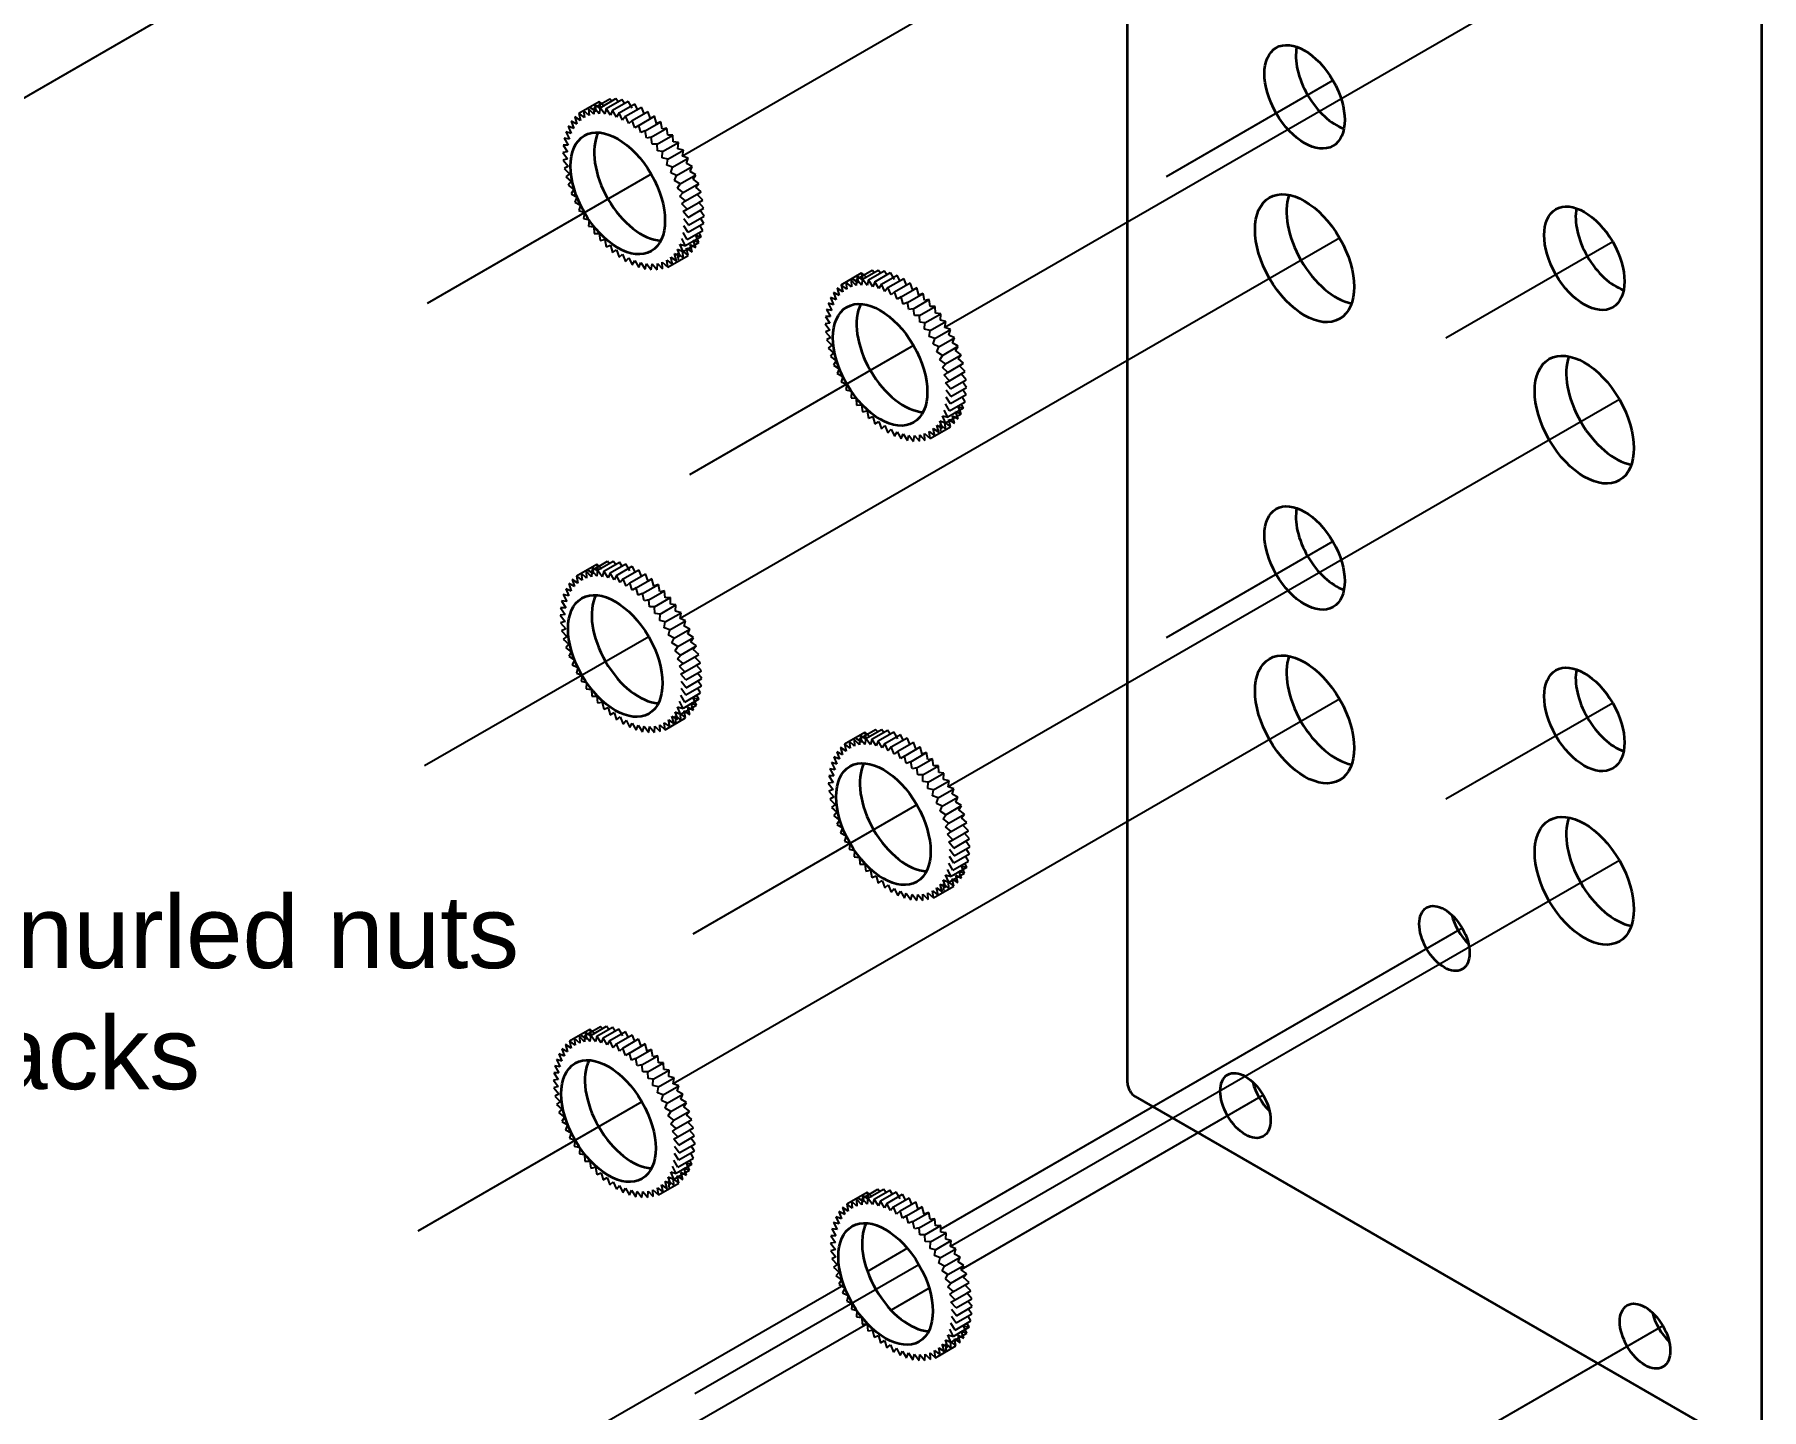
# Model space of a CAD drawing. Header units: millimetres. Extents: x 10 to 410, y 10 to 287.
# Drawn here: x 77.7 to 172.8, y 50.6 to 126.4 of the extents above; entities that cross this region are included whole.
import ezdxf

# ---------------------------------------------------------------- set-up
doc = ezdxf.new("R2010")
doc.units = ezdxf.units.MM
for name, color, linetype, lineweight, true_color in [('assembly lines', 14, 'Continuous', 25, 0x800000), ('detail lines', 7, 'Continuous', 25, 0x000000), ('holes', 7, 'Continuous', 35, 0x000000), ('notes', 94, 'Continuous', 25, 0x008000), ('outlines', 7, 'Continuous', 35, 0x000000)]:
    doc.layers.add(name, color=color, linetype=linetype, lineweight=lineweight, true_color=true_color)
doc.styles.add('textstyle31', font='')
doc.styles.get('textstyle31').set_extended_font_data('Nimbus Sans L')

msp = doc.modelspace()

# ---------------------------------------------------------------- linework, layer by layer
at = {"layer": 'assembly lines'}
for p, q in [((116.918, 145.854), (71.994, 119.916)), ((149.532, 140.553), (113.362, 119.67)), ((164.931, 131.662), (127.804, 110.227)), ((149.165, 123.83), (139.98, 118.527)), ((111.634, 118.672), (99.299, 111.551)), ((149.532, 115.152), (113.225, 94.19)), ((164.563, 114.94), (155.378, 109.637)), ((126.076, 109.23), (113.741, 102.108)), ((164.931, 106.262), (127.983, 84.93)), ((149.165, 98.429), (139.98, 93.126)), ((111.498, 93.193), (99.163, 86.071)), ((149.532, 89.751), (112.85, 68.573)), ((164.563, 89.539), (155.378, 84.236)), ((126.256, 83.933), (113.921, 76.811)), ((164.931, 80.861), (128.106, 59.6)), ((156.282, 77.138), (127.579, 60.566)), ((111.122, 67.575), (98.787, 60.454)), ((145.327, 67.933), (128.69, 58.327)), ((125.744, 59.507), (123.537, 58.233)), ((126.378, 58.603), (114.044, 51.481)), ((122.238, 57.483), (71.502, 28.19)), ((126.938, 57.316), (124.838, 56.103)), ((123.538, 55.353), (107.683, 46.199)), ((167.324, 55.232), (132.179, 34.941))]:
    msp.add_line(p, q, dxfattribs=at)
at = {"layer": 'detail lines'}
for p, q in [((107.655, 122.024), (108.778, 122.672)), ((108.498, 122.326), (109.364, 122.826)), ((108.778, 122.672), (108.83, 122.286)), ((109.079, 122.401), (108.778, 122.672)), ((108.821, 122.329), (109.687, 122.829)), ((109.159, 122.284), (110.025, 122.784)), ((109.468, 122.703), (109.364, 122.826)), ((109.51, 122.19), (110.376, 122.69)), ((109.812, 122.661), (109.687, 122.829)), ((110.166, 122.569), (110.025, 122.784)), ((110.595, 122.305), (110.376, 122.69)), ((107.427, 121.831), (107.542, 121.428)), ((107.74, 121.628), (107.427, 121.831)), ((107.655, 122.024), (107.74, 121.628)), ((107.964, 121.786), (107.655, 122.024)), ((107.912, 122.172), (107.964, 121.786)), ((108.213, 121.901), (107.912, 122.172)), ((108.194, 122.273), (108.213, 121.901)), ((108.485, 121.972), (108.194, 122.273)), ((108.606, 122.128), (108.293, 122.331)), ((108.498, 122.326), (108.485, 121.972)), ((108.775, 121.998), (108.498, 122.326)), ((108.521, 122.524), (108.606, 122.128)), ((108.83, 122.286), (108.521, 122.524)), ((108.821, 122.329), (108.775, 121.998)), ((109.081, 121.979), (108.821, 122.329)), ((109.159, 122.284), (109.081, 121.979)), ((109.4, 121.914), (109.159, 122.284)), ((109.51, 122.19), (109.4, 121.914)), ((109.729, 121.805), (109.51, 122.19)), ((109.868, 122.049), (109.729, 121.805)), ((109.868, 122.049), (110.734, 122.549)), ((110.062, 121.653), (109.868, 122.049)), ((110.23, 121.861), (110.062, 121.653)), ((110.23, 121.861), (111.096, 122.361)), ((110.397, 121.46), (110.23, 121.861)), ((110.592, 121.63), (111.458, 122.13)), ((110.885, 122.24), (110.734, 122.549)), ((110.95, 121.358), (111.816, 121.858)), ((111.244, 122.007), (111.096, 122.361)), ((111.597, 121.727), (111.458, 122.13)), ((111.816, 121.858), (111.597, 121.727)), ((111.925, 121.457), (111.816, 121.858)), ((106.935, 121), (107.135, 120.606)), ((107.238, 120.915), (106.935, 121)), ((107.065, 121.315), (107.238, 120.915)), ((107.375, 121.19), (107.065, 121.315)), ((107.23, 121.594), (107.375, 121.19)), ((107.542, 121.428), (107.23, 121.594)), ((110.592, 121.63), (110.397, 121.46)), ((110.731, 121.226), (110.592, 121.63)), ((110.95, 121.358), (110.731, 121.226)), ((111.059, 120.957), (110.95, 121.358)), ((111.3, 121.048), (111.059, 120.957)), ((111.3, 121.048), (112.166, 121.548)), ((111.378, 120.653), (111.3, 121.048)), ((111.639, 120.702), (112.505, 121.202)), ((112.166, 121.548), (111.925, 121.457)), ((111.962, 120.326), (112.828, 120.826)), ((112.244, 121.153), (112.166, 121.548)), ((112.505, 121.202), (112.244, 121.153)), ((112.551, 120.818), (112.505, 121.202)), ((112.828, 120.826), (112.551, 120.818)), ((112.841, 120.457), (112.828, 120.826)), ((107.03, 119.903), (106.766, 119.861)), ((106.766, 119.861), (107.03, 119.515)), ((106.785, 120.269), (107.03, 119.903)), ((107.065, 120.267), (106.785, 120.269)), ((106.841, 120.649), (107.065, 120.267)), ((107.135, 120.606), (106.841, 120.649)), ((111.639, 120.702), (111.378, 120.653)), ((111.685, 120.318), (111.639, 120.702)), ((111.962, 120.326), (111.685, 120.318)), ((111.975, 119.957), (111.962, 120.326)), ((112.266, 119.922), (111.975, 119.957)), ((112.246, 119.573), (112.266, 119.922)), ((112.266, 119.922), (113.132, 120.422)), ((112.548, 119.496), (113.414, 119.996)), ((113.132, 120.422), (112.841, 120.457)), ((113.112, 120.073), (113.132, 120.422)), ((113.414, 119.996), (113.112, 120.073)), ((113.362, 119.67), (113.414, 119.996)), ((107.03, 119.515), (106.785, 119.432)), ((106.785, 119.432), (107.065, 119.11)), ((107.065, 119.11), (106.841, 118.986)), ((106.841, 118.986), (107.135, 118.691)), ((112.548, 119.496), (112.246, 119.573)), ((112.496, 119.17), (112.548, 119.496)), ((112.804, 119.052), (112.496, 119.17)), ((112.72, 118.752), (112.804, 119.052)), ((112.804, 119.052), (113.67, 119.552)), ((113.032, 118.594), (113.898, 119.094)), ((113.67, 119.552), (113.362, 119.67)), ((113.586, 119.252), (113.67, 119.552)), ((113.898, 119.094), (113.586, 119.252)), ((113.783, 118.825), (113.898, 119.094)), ((107.135, 118.691), (106.935, 118.527)), ((106.935, 118.527), (107.238, 118.263)), ((107.238, 118.263), (107.065, 118.061)), ((107.065, 118.061), (107.375, 117.83)), ((113.032, 118.594), (112.72, 118.752)), ((112.917, 118.325), (113.032, 118.594)), ((113.23, 118.129), (112.917, 118.325)), ((113.085, 117.893), (113.23, 118.129)), ((113.394, 117.661), (113.085, 117.893)), ((113.23, 118.129), (114.096, 118.629)), ((113.394, 117.661), (114.261, 118.161)), ((114.096, 118.629), (113.783, 118.825)), ((113.951, 118.393), (114.096, 118.629)), ((114.261, 118.161), (113.951, 118.393)), ((114.087, 117.96), (114.261, 118.161)), ((114.39, 117.695), (114.087, 117.96)), ((107.375, 117.83), (107.23, 117.593)), ((107.23, 117.593), (107.542, 117.398)), ((107.542, 117.398), (107.427, 117.128)), ((107.427, 117.128), (107.74, 116.971)), ((107.74, 116.971), (107.655, 116.671)), ((113.221, 117.46), (113.394, 117.661)), ((113.524, 117.195), (113.221, 117.46)), ((113.325, 117.032), (113.524, 117.195)), ((113.618, 116.737), (113.325, 117.032)), ((113.524, 117.195), (114.39, 117.695)), ((113.618, 116.737), (114.484, 117.237)), ((114.191, 117.532), (114.39, 117.695)), ((114.484, 117.237), (114.191, 117.532)), ((114.261, 117.113), (114.484, 117.237)), ((114.541, 116.79), (114.261, 117.113)), ((107.655, 116.671), (107.964, 116.553)), ((107.964, 116.553), (107.912, 116.227)), ((107.912, 116.227), (108.213, 116.15)), ((108.213, 116.15), (108.194, 115.801)), ((113.395, 116.613), (113.618, 116.737)), ((113.675, 116.29), (113.395, 116.613)), ((113.694, 115.861), (113.43, 116.207)), ((113.675, 116.29), (114.541, 116.79)), ((113.694, 115.861), (114.56, 116.361)), ((114.56, 116.361), (114.327, 116.667)), ((114.541, 115.954), (114.35, 116.24)), ((108.194, 115.801), (108.485, 115.766)), ((108.485, 115.766), (108.498, 115.397)), ((108.498, 115.397), (108.775, 115.404)), ((108.775, 115.404), (108.821, 115.021)), ((108.821, 115.021), (109.081, 115.07)), ((109.081, 115.07), (109.159, 114.675)), ((113.524, 114.723), (113.325, 115.117)), ((113.618, 115.073), (113.395, 115.455)), ((113.675, 115.454), (113.43, 115.82)), ((114.39, 115.223), (113.524, 114.723)), ((113.618, 115.073), (114.484, 115.573)), ((114.541, 115.954), (113.675, 115.454)), ((114.096, 114.629), (113.951, 115.033)), ((113.951, 115.033), (114.261, 114.907)), ((114.261, 114.907), (114.087, 115.308)), ((114.087, 115.308), (114.39, 115.223)), ((114.39, 115.223), (114.274, 115.452)), ((114.484, 115.573), (114.332, 115.833)), ((109.159, 114.675), (109.4, 114.766)), ((109.4, 114.766), (109.51, 114.364)), ((109.51, 114.364), (109.729, 114.496)), ((109.729, 114.496), (109.868, 114.092)), ((109.868, 114.092), (110.062, 114.263)), ((110.062, 114.263), (110.23, 113.861)), ((112.548, 113.55), (113.67, 114.198)), ((112.804, 113.698), (112.72, 114.095)), ((112.72, 114.095), (113.032, 113.892)), ((113.032, 113.892), (112.917, 114.295)), ((112.917, 114.295), (113.23, 114.129)), ((113.23, 114.129), (113.085, 114.533)), ((113.085, 114.533), (113.394, 114.407)), ((113.132, 113.95), (113.112, 114.322)), ((113.112, 114.322), (113.414, 114.05)), ((113.394, 114.407), (113.221, 114.808)), ((113.221, 114.808), (113.524, 114.723)), ((113.414, 114.05), (113.362, 114.437)), ((113.362, 114.437), (113.67, 114.198)), ((113.394, 114.407), (114.261, 114.907)), ((113.67, 114.198), (113.586, 114.595)), ((113.586, 114.595), (113.898, 114.392)), ((113.898, 114.392), (113.783, 114.795)), ((113.783, 114.795), (114.096, 114.629)), ((110.23, 113.861), (110.397, 114.069)), ((110.397, 114.069), (110.592, 113.674)), ((110.592, 113.674), (110.731, 113.917)), ((110.731, 113.917), (110.95, 113.533)), ((110.95, 113.533), (111.059, 113.808)), ((111.059, 113.808), (111.3, 113.439)), ((111.3, 113.439), (111.378, 113.744)), ((111.378, 113.744), (111.639, 113.394)), ((111.639, 113.394), (111.685, 113.725)), ((111.685, 113.725), (111.962, 113.397)), ((111.962, 113.397), (111.975, 113.751)), ((111.975, 113.751), (112.266, 113.45)), ((112.266, 113.45), (112.246, 113.822)), ((112.246, 113.822), (112.548, 113.55)), ((112.548, 113.55), (112.496, 113.937)), ((112.496, 113.937), (112.804, 113.698)), ((122.097, 112.582), (123.22, 113.23)), ((122.94, 112.883), (123.806, 113.383)), ((123.22, 113.23), (123.272, 112.844)), ((123.521, 112.959), (123.22, 113.23)), ((123.263, 112.887), (124.129, 113.387)), ((123.601, 112.841), (124.467, 113.341)), ((123.91, 113.26), (123.806, 113.383)), ((123.952, 112.748), (124.818, 113.248)), ((124.254, 113.218), (124.129, 113.387)), ((124.608, 113.126), (124.467, 113.341)), ((125.037, 112.863), (124.818, 113.248)), ((121.869, 112.388), (121.984, 111.986)), ((122.182, 112.185), (121.869, 112.388)), ((122.097, 112.582), (122.182, 112.185)), ((122.406, 112.344), (122.097, 112.582)), ((122.354, 112.73), (122.406, 112.344)), ((122.655, 112.459), (122.354, 112.73)), ((122.636, 112.831), (122.655, 112.459)), ((122.927, 112.53), (122.636, 112.831)), ((123.048, 112.685), (122.735, 112.888)), ((122.94, 112.883), (122.927, 112.53)), ((123.217, 112.556), (122.94, 112.883)), ((122.963, 113.082), (123.048, 112.685)), ((123.272, 112.844), (122.963, 113.082)), ((123.263, 112.887), (123.217, 112.556)), ((123.523, 112.536), (123.263, 112.887)), ((123.601, 112.841), (123.523, 112.536)), ((123.842, 112.472), (123.601, 112.841)), ((123.952, 112.748), (123.842, 112.472)), ((124.171, 112.363), (123.952, 112.748)), ((124.31, 112.606), (124.171, 112.363)), ((124.31, 112.606), (125.176, 113.106)), ((124.504, 112.211), (124.31, 112.606)), ((124.672, 112.419), (124.504, 112.211)), ((124.672, 112.419), (125.538, 112.919)), ((124.84, 112.017), (124.672, 112.419)), ((125.034, 112.188), (124.84, 112.017)), ((125.034, 112.188), (125.9, 112.688)), ((125.173, 111.784), (125.034, 112.188)), ((125.327, 112.798), (125.176, 113.106)), ((125.392, 111.916), (126.258, 112.416)), ((125.686, 112.564), (125.538, 112.919)), ((126.039, 112.284), (125.9, 112.688)), ((126.258, 112.416), (126.039, 112.284)), ((126.367, 112.014), (126.258, 112.416)), ((121.377, 111.557), (121.577, 111.164)), ((121.68, 111.472), (121.377, 111.557)), ((121.507, 111.873), (121.68, 111.472)), ((121.817, 111.747), (121.507, 111.873)), ((121.672, 112.151), (121.817, 111.747)), ((121.984, 111.986), (121.672, 112.151)), ((125.392, 111.916), (125.173, 111.784)), ((125.501, 111.514), (125.392, 111.916)), ((125.742, 111.605), (125.501, 111.514)), ((125.742, 111.605), (126.608, 112.105)), ((125.82, 111.21), (125.742, 111.605)), ((126.081, 111.26), (125.82, 111.21)), ((126.081, 111.26), (126.947, 111.76)), ((126.127, 110.876), (126.081, 111.26)), ((126.608, 112.105), (126.367, 112.014)), ((126.404, 110.883), (127.27, 111.383)), ((126.686, 111.71), (126.608, 112.105)), ((126.947, 111.76), (126.686, 111.71)), ((126.993, 111.376), (126.947, 111.76)), ((127.27, 111.383), (126.993, 111.376)), ((127.283, 111.015), (127.27, 111.383)), ((121.472, 110.46), (121.208, 110.419)), ((121.208, 110.419), (121.472, 110.073)), ((121.227, 110.826), (121.472, 110.46)), ((121.507, 110.825), (121.227, 110.826)), ((121.283, 111.207), (121.507, 110.825)), ((121.577, 111.164), (121.283, 111.207)), ((126.404, 110.883), (126.127, 110.876)), ((126.417, 110.515), (126.404, 110.883)), ((126.708, 110.48), (126.417, 110.515)), ((126.688, 110.13), (126.708, 110.48)), ((126.708, 110.48), (127.574, 110.98)), ((126.99, 110.053), (127.856, 110.553)), ((127.574, 110.98), (127.283, 111.015)), ((127.554, 110.63), (127.574, 110.98)), ((127.856, 110.553), (127.554, 110.63)), ((127.804, 110.227), (127.856, 110.553)), ((121.472, 110.073), (121.227, 109.99)), ((121.227, 109.99), (121.507, 109.667)), ((121.507, 109.667), (121.283, 109.544)), ((121.283, 109.544), (121.577, 109.248)), ((126.99, 110.053), (126.688, 110.13)), ((126.938, 109.727), (126.99, 110.053)), ((127.246, 109.609), (126.938, 109.727)), ((127.162, 109.31), (127.246, 109.609)), ((127.246, 109.609), (128.112, 110.109)), ((127.474, 109.152), (128.34, 109.652)), ((128.112, 110.109), (127.804, 110.227)), ((128.028, 109.81), (128.112, 110.109)), ((128.34, 109.652), (128.028, 109.81)), ((128.225, 109.383), (128.34, 109.652)), ((128.538, 109.187), (128.225, 109.383)), ((121.577, 109.248), (121.377, 109.085)), ((121.377, 109.085), (121.68, 108.82)), ((121.68, 108.82), (121.507, 108.619)), ((121.507, 108.619), (121.817, 108.388)), ((121.817, 108.388), (121.672, 108.151)), ((127.474, 109.152), (127.162, 109.31)), ((127.359, 108.883), (127.474, 109.152)), ((127.672, 108.687), (127.359, 108.883)), ((127.527, 108.45), (127.672, 108.687)), ((127.837, 108.219), (127.527, 108.45)), ((127.672, 108.687), (128.538, 109.187)), ((127.837, 108.219), (128.703, 108.719)), ((128.393, 108.95), (128.538, 109.187)), ((128.703, 108.719), (128.393, 108.95)), ((128.529, 108.518), (128.703, 108.719)), ((128.833, 108.253), (128.529, 108.518)), ((121.672, 108.151), (121.984, 107.955)), ((121.984, 107.955), (121.869, 107.686)), ((121.869, 107.686), (122.182, 107.528)), ((122.182, 107.528), (122.097, 107.229)), ((127.663, 108.018), (127.837, 108.219)), ((127.966, 107.753), (127.663, 108.018)), ((127.767, 107.59), (127.966, 107.753)), ((128.06, 107.294), (127.767, 107.59)), ((127.966, 107.753), (128.833, 108.253)), ((128.06, 107.294), (128.926, 107.794)), ((128.633, 108.09), (128.833, 108.253)), ((128.926, 107.794), (128.633, 108.09)), ((128.703, 107.671), (128.926, 107.794)), ((128.983, 107.348), (128.703, 107.671)), ((122.097, 107.229), (122.406, 107.111)), ((122.406, 107.111), (122.354, 106.785)), ((122.354, 106.785), (122.655, 106.708)), ((122.655, 106.708), (122.636, 106.358)), ((127.837, 107.171), (128.06, 107.294)), ((128.117, 106.848), (127.837, 107.171)), ((128.136, 106.419), (127.872, 106.765)), ((128.117, 106.848), (128.983, 107.348)), ((128.983, 106.512), (128.117, 106.012)), ((128.136, 106.419), (129.002, 106.919)), ((129.002, 106.919), (128.769, 107.224)), ((128.983, 106.512), (128.792, 106.797)), ((122.636, 106.358), (122.927, 106.323)), ((122.927, 106.323), (122.94, 105.955)), ((122.94, 105.955), (123.217, 105.962)), ((123.217, 105.962), (123.263, 105.578)), ((123.263, 105.578), (123.523, 105.628)), ((123.523, 105.628), (123.601, 105.233)), ((127.966, 105.281), (127.767, 105.674)), ((128.06, 105.631), (127.837, 106.013)), ((128.117, 106.012), (127.872, 106.378)), ((128.833, 105.781), (127.966, 105.281)), ((128.06, 105.631), (128.926, 106.131)), ((128.538, 105.187), (128.393, 105.591)), ((128.393, 105.591), (128.703, 105.465)), ((128.703, 105.465), (128.529, 105.866)), ((128.529, 105.866), (128.833, 105.781)), ((128.833, 105.781), (128.716, 106.01)), ((128.926, 106.131), (128.774, 106.391)), ((123.601, 105.233), (123.842, 105.324)), ((123.842, 105.324), (123.952, 104.922)), ((123.952, 104.922), (124.171, 105.054)), ((124.171, 105.054), (124.31, 104.65)), ((124.31, 104.65), (124.504, 104.821)), ((124.504, 104.821), (124.672, 104.419)), ((124.672, 104.419), (124.84, 104.627)), ((124.84, 104.627), (125.034, 104.232)), ((126.99, 104.108), (128.112, 104.756)), ((127.246, 104.256), (127.162, 104.653)), ((127.162, 104.653), (127.474, 104.45)), ((127.474, 104.45), (127.359, 104.852)), ((127.359, 104.852), (127.672, 104.687)), ((127.672, 104.687), (127.527, 105.091)), ((127.527, 105.091), (127.837, 104.965)), ((127.574, 104.507), (127.554, 104.879)), ((127.554, 104.879), (127.856, 104.608)), ((127.837, 104.965), (127.663, 105.366)), ((127.663, 105.366), (127.966, 105.281)), ((127.856, 104.608), (127.804, 104.994)), ((127.804, 104.994), (128.112, 104.756)), ((127.837, 104.965), (128.703, 105.465)), ((128.112, 104.756), (128.028, 105.153)), ((128.028, 105.153), (128.34, 104.95)), ((128.34, 104.95), (128.225, 105.352)), ((128.225, 105.352), (128.538, 105.187)), ((125.034, 104.232), (125.173, 104.475)), ((125.173, 104.475), (125.392, 104.09)), ((125.392, 104.09), (125.501, 104.366)), ((125.501, 104.366), (125.742, 103.997)), ((125.742, 103.997), (125.82, 104.302)), ((125.82, 104.302), (126.081, 103.951)), ((126.081, 103.951), (126.127, 104.282)), ((126.127, 104.282), (126.404, 103.955)), ((126.404, 103.955), (126.417, 104.308)), ((126.417, 104.308), (126.708, 104.007)), ((126.708, 104.007), (126.688, 104.379)), ((126.688, 104.379), (126.99, 104.108)), ((126.99, 104.108), (126.938, 104.494)), ((126.938, 104.494), (127.246, 104.256)), ((107.519, 96.545), (108.642, 97.193)), ((108.362, 96.846), (109.228, 97.346)), ((108.385, 97.045), (108.469, 96.648)), ((108.694, 96.807), (108.385, 97.045)), ((108.642, 97.193), (108.694, 96.807)), ((108.943, 96.922), (108.642, 97.193)), ((108.685, 96.85), (109.551, 97.35)), ((109.023, 96.804), (109.889, 97.304)), ((109.332, 97.223), (109.228, 97.346)), ((109.373, 96.711), (110.239, 97.211)), ((109.676, 97.181), (109.551, 97.35)), ((109.731, 96.569), (110.598, 97.069)), ((110.029, 97.089), (109.889, 97.304)), ((110.458, 96.826), (110.239, 97.211)), ((110.749, 96.761), (110.598, 97.069)), ((107.094, 96.114), (107.238, 95.71)), ((107.406, 95.949), (107.094, 96.114)), ((107.291, 96.351), (107.406, 95.949)), ((107.603, 96.148), (107.291, 96.351)), ((107.519, 96.545), (107.603, 96.148)), ((107.828, 96.307), (107.519, 96.545)), ((107.776, 96.693), (107.828, 96.307)), ((108.077, 96.422), (107.776, 96.693)), ((108.057, 96.794), (108.077, 96.422)), ((108.348, 96.493), (108.057, 96.794)), ((108.469, 96.648), (108.157, 96.851)), ((108.362, 96.846), (108.348, 96.493)), ((108.639, 96.519), (108.362, 96.846)), ((108.685, 96.85), (108.639, 96.519)), ((108.945, 96.499), (108.685, 96.85)), ((109.023, 96.804), (108.945, 96.499)), ((109.264, 96.435), (109.023, 96.804)), ((109.373, 96.711), (109.264, 96.435)), ((109.592, 96.326), (109.373, 96.711)), ((109.731, 96.569), (109.592, 96.326)), ((109.926, 96.174), (109.731, 96.569)), ((110.094, 96.382), (109.926, 96.174)), ((110.094, 96.382), (110.96, 96.882)), ((110.261, 95.98), (110.094, 96.382)), ((110.456, 96.151), (110.261, 95.98)), ((110.456, 96.151), (111.322, 96.651)), ((110.595, 95.747), (110.456, 96.151)), ((110.814, 95.879), (111.68, 96.379)), ((111.108, 96.528), (110.96, 96.882)), ((111.164, 95.568), (112.03, 96.068)), ((111.461, 96.247), (111.322, 96.651)), ((111.68, 96.379), (111.461, 96.247)), ((111.789, 95.977), (111.68, 96.379)), ((112.03, 96.068), (111.789, 95.977)), ((112.108, 95.673), (112.03, 96.068)), ((106.705, 95.17), (106.929, 94.788)), ((106.998, 95.127), (106.705, 95.17)), ((106.799, 95.52), (106.998, 95.127)), ((107.102, 95.435), (106.799, 95.52)), ((106.929, 95.836), (107.102, 95.435)), ((107.238, 95.71), (106.929, 95.836)), ((110.814, 95.879), (110.595, 95.747)), ((110.923, 95.477), (110.814, 95.879)), ((111.164, 95.568), (110.923, 95.477)), ((111.242, 95.173), (111.164, 95.568)), ((111.503, 95.223), (111.242, 95.173)), ((111.503, 95.223), (112.369, 95.723)), ((111.548, 94.839), (111.503, 95.223)), ((111.826, 94.846), (112.692, 95.346)), ((112.369, 95.723), (112.108, 95.673)), ((112.414, 95.339), (112.369, 95.723)), ((112.692, 95.346), (112.414, 95.339)), ((112.705, 94.978), (112.692, 95.346)), ((106.894, 94.423), (106.629, 94.382)), ((106.629, 94.382), (106.894, 94.036)), ((106.648, 94.789), (106.894, 94.423)), ((106.929, 94.788), (106.648, 94.789)), ((111.826, 94.846), (111.548, 94.839)), ((111.839, 94.478), (111.826, 94.846)), ((112.13, 94.443), (111.839, 94.478)), ((112.11, 94.093), (112.13, 94.443)), ((112.13, 94.443), (112.996, 94.943)), ((112.412, 94.016), (113.278, 94.516)), ((112.996, 94.943), (112.705, 94.978)), ((112.976, 94.593), (112.996, 94.943)), ((113.278, 94.516), (112.976, 94.593)), ((113.225, 94.19), (113.278, 94.516)), ((113.534, 94.072), (113.225, 94.19)), ((106.894, 94.036), (106.648, 93.953)), ((106.648, 93.953), (106.929, 93.63)), ((106.929, 93.63), (106.705, 93.507)), ((106.705, 93.507), (106.998, 93.211)), ((106.998, 93.211), (106.799, 93.048)), ((112.412, 94.016), (112.11, 94.093)), ((112.359, 93.69), (112.412, 94.016)), ((112.668, 93.572), (112.359, 93.69)), ((112.584, 93.273), (112.668, 93.572)), ((112.896, 93.115), (112.584, 93.273)), ((112.668, 93.572), (113.534, 94.072)), ((112.896, 93.115), (113.762, 93.615)), ((113.45, 93.773), (113.534, 94.072)), ((113.762, 93.615), (113.45, 93.773)), ((113.647, 93.346), (113.762, 93.615)), ((113.96, 93.15), (113.647, 93.346)), ((106.799, 93.048), (107.102, 92.783)), ((107.102, 92.783), (106.929, 92.582)), ((106.929, 92.582), (107.238, 92.351)), ((107.238, 92.351), (107.094, 92.114)), ((112.781, 92.846), (112.896, 93.115)), ((113.094, 92.65), (112.781, 92.846)), ((112.949, 92.413), (113.094, 92.65)), ((113.258, 92.182), (112.949, 92.413)), ((113.094, 92.65), (113.96, 93.15)), ((113.258, 92.182), (114.124, 92.682)), ((113.388, 91.716), (114.254, 92.216)), ((113.815, 92.913), (113.96, 93.15)), ((114.124, 92.682), (113.815, 92.913)), ((113.951, 92.481), (114.124, 92.682)), ((114.254, 92.216), (113.951, 92.481)), ((114.055, 92.053), (114.254, 92.216)), ((107.094, 92.114), (107.406, 91.918)), ((107.406, 91.918), (107.291, 91.649)), ((107.291, 91.649), (107.603, 91.491)), ((107.603, 91.491), (107.519, 91.192)), ((113.085, 91.981), (113.258, 92.182)), ((113.388, 91.716), (113.085, 91.981)), ((113.189, 91.553), (113.388, 91.716)), ((113.482, 91.257), (113.189, 91.553)), ((113.482, 91.257), (114.348, 91.757)), ((113.539, 90.811), (114.405, 91.311)), ((114.348, 91.757), (114.055, 92.053)), ((114.125, 91.634), (114.348, 91.757)), ((114.405, 91.311), (114.125, 91.634)), ((107.519, 91.192), (107.828, 91.074)), ((107.828, 91.074), (107.776, 90.748)), ((107.776, 90.748), (108.077, 90.671)), ((108.077, 90.671), (108.057, 90.321)), ((108.057, 90.321), (108.348, 90.286)), ((113.259, 91.134), (113.482, 91.257)), ((113.539, 90.811), (113.259, 91.134)), ((113.558, 90.382), (113.294, 90.728)), ((113.539, 89.975), (113.294, 90.341)), ((114.405, 90.475), (113.539, 89.975)), ((113.558, 90.382), (114.424, 90.882)), ((114.424, 90.882), (114.191, 91.187)), ((114.348, 90.094), (114.196, 90.354)), ((114.405, 90.475), (114.213, 90.761)), ((108.348, 90.286), (108.362, 89.918)), ((108.362, 89.918), (108.639, 89.925)), ((108.639, 89.925), (108.685, 89.541)), ((108.685, 89.541), (108.945, 89.591)), ((108.945, 89.591), (109.023, 89.196)), ((113.388, 89.244), (113.189, 89.637)), ((113.258, 88.928), (114.124, 89.428)), ((113.482, 89.594), (113.259, 89.976)), ((114.254, 89.744), (113.388, 89.244)), ((113.482, 89.594), (114.348, 90.094)), ((113.96, 89.15), (113.815, 89.554)), ((113.815, 89.554), (114.124, 89.428)), ((114.124, 89.428), (113.951, 89.829)), ((113.951, 89.829), (114.254, 89.744)), ((114.254, 89.744), (114.138, 89.973)), ((109.023, 89.196), (109.264, 89.287)), ((109.264, 89.287), (109.373, 88.885)), ((109.373, 88.885), (109.592, 89.017)), ((109.592, 89.017), (109.731, 88.613)), ((109.731, 88.613), (109.926, 88.784)), ((109.926, 88.784), (110.094, 88.382)), ((110.094, 88.382), (110.261, 88.59)), ((110.261, 88.59), (110.456, 88.195)), ((110.456, 88.195), (110.595, 88.438)), ((110.595, 88.438), (110.814, 88.053)), ((112.412, 88.071), (112.359, 88.457)), ((112.359, 88.457), (112.668, 88.219)), ((112.412, 88.071), (113.534, 88.719)), ((112.668, 88.219), (112.584, 88.616)), ((112.584, 88.616), (112.896, 88.413)), ((112.896, 88.413), (112.781, 88.815)), ((112.781, 88.815), (113.094, 88.65)), ((113.094, 88.65), (112.949, 89.054)), ((112.949, 89.054), (113.258, 88.928)), ((112.996, 88.47), (112.976, 88.842)), ((112.976, 88.842), (113.278, 88.571)), ((113.258, 88.928), (113.085, 89.329)), ((113.085, 89.329), (113.388, 89.244)), ((113.278, 88.571), (113.225, 88.957)), ((113.225, 88.957), (113.534, 88.719)), ((113.534, 88.719), (113.45, 89.116)), ((113.45, 89.116), (113.762, 88.913)), ((113.762, 88.913), (113.647, 89.315)), ((113.647, 89.315), (113.96, 89.15)), ((110.814, 88.053), (110.923, 88.329)), ((110.923, 88.329), (111.164, 87.96)), ((111.164, 87.96), (111.242, 88.265)), ((111.242, 88.265), (111.503, 87.914)), ((111.503, 87.914), (111.548, 88.245)), ((111.548, 88.245), (111.826, 87.918)), ((111.826, 87.918), (111.839, 88.271)), ((111.839, 88.271), (112.13, 87.97)), ((112.13, 87.97), (112.11, 88.342)), ((112.11, 88.342), (112.412, 88.071)), ((122.277, 87.285), (123.4, 87.933)), ((122.815, 87.534), (122.835, 87.162)), ((123.106, 87.233), (122.815, 87.534)), ((123.227, 87.388), (122.915, 87.591)), ((123.119, 87.586), (123.106, 87.233)), ((123.119, 87.586), (123.985, 88.086)), ((123.397, 87.259), (123.119, 87.586)), ((123.143, 87.785), (123.227, 87.388)), ((123.452, 87.547), (123.143, 87.785)), ((123.443, 87.59), (123.397, 87.259)), ((123.4, 87.933), (123.452, 87.547)), ((123.701, 87.662), (123.4, 87.933)), ((123.443, 87.59), (124.309, 88.09)), ((123.703, 87.239), (123.443, 87.59)), ((123.781, 87.544), (123.703, 87.239)), ((123.781, 87.544), (124.647, 88.044)), ((124.022, 87.175), (123.781, 87.544)), ((124.09, 87.963), (123.985, 88.086)), ((124.131, 87.451), (124.997, 87.951)), ((124.434, 87.921), (124.309, 88.09)), ((124.489, 87.309), (125.355, 87.809)), ((124.787, 87.829), (124.647, 88.044)), ((124.852, 87.122), (125.718, 87.622)), ((125.216, 87.566), (124.997, 87.951)), ((125.507, 87.501), (125.355, 87.809)), ((125.866, 87.268), (125.718, 87.622)), ((121.687, 86.576), (121.86, 86.175)), ((121.996, 86.45), (121.687, 86.576)), ((121.851, 86.854), (121.996, 86.45)), ((122.164, 86.689), (121.851, 86.854)), ((122.049, 87.091), (122.164, 86.689)), ((122.361, 86.888), (122.049, 87.091)), ((122.277, 87.285), (122.361, 86.888)), ((122.586, 87.047), (122.277, 87.285)), ((122.534, 87.433), (122.586, 87.047)), ((122.835, 87.162), (122.534, 87.433)), ((124.131, 87.451), (124.022, 87.175)), ((124.35, 87.066), (124.131, 87.451)), ((124.489, 87.309), (124.35, 87.066)), ((124.684, 86.914), (124.489, 87.309)), ((124.852, 87.122), (124.684, 86.914)), ((125.019, 86.72), (124.852, 87.122)), ((125.214, 86.891), (125.019, 86.72)), ((125.214, 86.891), (126.08, 87.391)), ((125.353, 86.487), (125.214, 86.891)), ((125.572, 86.619), (125.353, 86.487)), ((125.572, 86.619), (126.438, 87.119)), ((125.681, 86.217), (125.572, 86.619)), ((125.922, 86.308), (126.788, 86.808)), ((126.219, 86.987), (126.08, 87.391)), ((126.438, 87.119), (126.219, 86.987)), ((126.547, 86.717), (126.438, 87.119)), ((126.788, 86.808), (126.547, 86.717)), ((126.866, 86.413), (126.788, 86.808)), ((121.463, 85.91), (121.687, 85.528)), ((121.756, 85.867), (121.463, 85.91)), ((121.557, 86.26), (121.756, 85.867)), ((121.86, 86.175), (121.557, 86.26)), ((125.922, 86.308), (125.681, 86.217)), ((126, 85.913), (125.922, 86.308)), ((126.261, 85.963), (126, 85.913)), ((126.261, 85.963), (127.127, 86.463)), ((126.306, 85.579), (126.261, 85.963)), ((126.584, 85.586), (126.306, 85.579)), ((126.584, 85.586), (127.45, 86.086)), ((126.597, 85.218), (126.584, 85.586)), ((127.127, 86.463), (126.866, 86.413)), ((126.888, 85.183), (127.754, 85.683)), ((127.172, 86.079), (127.127, 86.463)), ((127.45, 86.086), (127.172, 86.079)), ((127.463, 85.718), (127.45, 86.086)), ((127.754, 85.683), (127.463, 85.718)), ((127.734, 85.333), (127.754, 85.683)), ((121.652, 85.163), (121.387, 85.122)), ((121.387, 85.122), (121.652, 84.776)), ((121.406, 85.529), (121.652, 85.163)), ((121.687, 85.528), (121.406, 85.529)), ((121.652, 84.776), (121.406, 84.693)), ((121.406, 84.693), (121.687, 84.37)), ((126.888, 85.183), (126.597, 85.218)), ((126.868, 84.833), (126.888, 85.183)), ((127.17, 84.756), (126.868, 84.833)), ((127.117, 84.43), (127.17, 84.756)), ((127.17, 84.756), (128.036, 85.256)), ((127.426, 84.312), (128.292, 84.812)), ((128.036, 85.256), (127.734, 85.333)), ((127.983, 84.93), (128.036, 85.256)), ((128.292, 84.812), (127.983, 84.93)), ((128.208, 84.513), (128.292, 84.812)), ((121.687, 84.37), (121.463, 84.247)), ((121.463, 84.247), (121.756, 83.951)), ((121.756, 83.951), (121.557, 83.788)), ((121.557, 83.788), (121.86, 83.523)), ((127.426, 84.312), (127.117, 84.43)), ((127.342, 84.013), (127.426, 84.312)), ((127.654, 83.855), (127.342, 84.013)), ((127.539, 83.586), (127.654, 83.855)), ((127.654, 83.855), (128.52, 84.355)), ((127.852, 83.39), (128.718, 83.89)), ((128.52, 84.355), (128.208, 84.513)), ((128.405, 84.086), (128.52, 84.355)), ((128.718, 83.89), (128.405, 84.086)), ((128.573, 83.653), (128.718, 83.89)), ((121.86, 83.523), (121.687, 83.322)), ((121.687, 83.322), (121.996, 83.091)), ((121.996, 83.091), (121.851, 82.854)), ((121.851, 82.854), (122.164, 82.658)), ((127.852, 83.39), (127.539, 83.586)), ((127.707, 83.153), (127.852, 83.39)), ((128.016, 82.922), (127.707, 83.153)), ((127.843, 82.721), (128.016, 82.922)), ((128.146, 82.456), (127.843, 82.721)), ((128.016, 82.922), (128.882, 83.422)), ((128.146, 82.456), (129.012, 82.956)), ((128.882, 83.422), (128.573, 83.653)), ((128.709, 83.221), (128.882, 83.422)), ((129.012, 82.956), (128.709, 83.221)), ((128.813, 82.793), (129.012, 82.956)), ((129.106, 82.497), (128.813, 82.793)), ((122.164, 82.658), (122.049, 82.389)), ((122.049, 82.389), (122.361, 82.231)), ((122.361, 82.231), (122.277, 81.932)), ((122.277, 81.932), (122.586, 81.814)), ((122.586, 81.814), (122.534, 81.488)), ((127.947, 82.293), (128.146, 82.456)), ((128.24, 81.997), (127.947, 82.293)), ((128.016, 81.874), (128.24, 81.997)), ((128.297, 81.551), (128.016, 81.874)), ((128.24, 81.997), (129.106, 82.497)), ((128.297, 81.551), (129.163, 82.051)), ((128.883, 82.374), (129.106, 82.497)), ((129.163, 82.051), (128.883, 82.374)), ((129.182, 81.622), (128.949, 81.927)), ((122.534, 81.488), (122.835, 81.411)), ((122.835, 81.411), (122.815, 81.061)), ((122.815, 81.061), (123.106, 81.026)), ((123.106, 81.026), (123.119, 80.658)), ((128.316, 81.122), (128.052, 81.468)), ((128.297, 80.715), (128.052, 81.081)), ((128.24, 80.334), (129.106, 80.834)), ((129.163, 81.215), (128.297, 80.715)), ((128.316, 81.122), (129.182, 81.622)), ((129.106, 80.834), (128.954, 81.094)), ((129.163, 81.215), (128.971, 81.501)), ((123.119, 80.658), (123.397, 80.665)), ((123.397, 80.665), (123.443, 80.281)), ((123.443, 80.281), (123.703, 80.331)), ((123.703, 80.331), (123.781, 79.936)), ((123.781, 79.936), (124.022, 80.027)), ((124.022, 80.027), (124.131, 79.625)), ((128.016, 79.668), (127.843, 80.069)), ((127.843, 80.069), (128.146, 79.984)), ((128.146, 79.984), (127.947, 80.377)), ((128.24, 80.334), (128.016, 80.716)), ((128.016, 79.668), (128.882, 80.168)), ((129.012, 80.484), (128.146, 79.984)), ((128.292, 79.459), (128.208, 79.856)), ((128.208, 79.856), (128.52, 79.653)), ((128.52, 79.653), (128.405, 80.055)), ((128.405, 80.055), (128.718, 79.89)), ((128.718, 79.89), (128.573, 80.294)), ((128.573, 80.294), (128.882, 80.168)), ((128.882, 80.168), (128.709, 80.569)), ((128.709, 80.569), (129.012, 80.484)), ((129.012, 80.484), (128.896, 80.713)), ((124.131, 79.625), (124.35, 79.757)), ((124.35, 79.757), (124.489, 79.353)), ((124.489, 79.353), (124.684, 79.524)), ((124.684, 79.524), (124.852, 79.122)), ((124.852, 79.122), (125.019, 79.33)), ((125.019, 79.33), (125.214, 78.935)), ((125.214, 78.935), (125.353, 79.178)), ((125.353, 79.178), (125.572, 78.793)), ((125.572, 78.793), (125.681, 79.069)), ((125.681, 79.069), (125.922, 78.7)), ((125.922, 78.7), (126, 79.005)), ((126, 79.005), (126.261, 78.654)), ((126.261, 78.654), (126.306, 78.985)), ((126.306, 78.985), (126.584, 78.658)), ((126.584, 78.658), (126.597, 79.011)), ((126.597, 79.011), (126.888, 78.71)), ((126.888, 78.71), (126.868, 79.082)), ((126.868, 79.082), (127.17, 78.811)), ((127.17, 78.811), (127.117, 79.197)), ((127.117, 79.197), (127.426, 78.959)), ((127.17, 78.811), (128.292, 79.459)), ((127.426, 78.959), (127.342, 79.356)), ((127.342, 79.356), (127.654, 79.153)), ((127.654, 79.153), (127.539, 79.555)), ((127.539, 79.555), (127.852, 79.39)), ((127.852, 79.39), (127.707, 79.794)), ((127.707, 79.794), (128.016, 79.668)), ((127.754, 79.21), (127.734, 79.582)), ((127.734, 79.582), (128.036, 79.311)), ((128.036, 79.311), (127.983, 79.697)), ((127.983, 79.697), (128.292, 79.459)), ((107.143, 70.927), (108.266, 71.575)), ((107.986, 71.229), (108.852, 71.729)), ((108.01, 71.427), (108.094, 71.031)), ((108.318, 71.189), (108.01, 71.427)), ((108.266, 71.575), (108.318, 71.189)), ((108.567, 71.304), (108.266, 71.575)), ((108.309, 71.232), (109.175, 71.732)), ((108.647, 71.187), (109.513, 71.687)), ((108.956, 71.606), (108.852, 71.729)), ((108.998, 71.093), (109.864, 71.593)), ((109.3, 71.564), (109.175, 71.732)), ((109.356, 70.952), (110.222, 71.452)), ((109.654, 71.472), (109.513, 71.687)), ((110.083, 71.208), (109.864, 71.593)), ((110.374, 71.143), (110.222, 71.452)), ((106.718, 70.497), (106.863, 70.093)), ((107.03, 70.331), (106.718, 70.497)), ((106.915, 70.734), (107.03, 70.331)), ((107.228, 70.531), (106.915, 70.734)), ((107.143, 70.927), (107.228, 70.531)), ((107.452, 70.689), (107.143, 70.927)), ((107.4, 71.075), (107.452, 70.689)), ((107.701, 70.804), (107.4, 71.075)), ((107.682, 71.176), (107.701, 70.804)), ((107.973, 70.875), (107.682, 71.176)), ((108.094, 71.031), (107.781, 71.234)), ((107.986, 71.229), (107.973, 70.875)), ((108.263, 70.901), (107.986, 71.229)), ((108.309, 71.232), (108.263, 70.901)), ((108.57, 70.882), (108.309, 71.232)), ((108.647, 71.187), (108.57, 70.882)), ((108.889, 70.817), (108.647, 71.187)), ((108.998, 71.093), (108.889, 70.817)), ((109.217, 70.708), (108.998, 71.093)), ((109.356, 70.952), (109.217, 70.708)), ((109.55, 70.556), (109.356, 70.952)), ((109.718, 70.764), (109.55, 70.556)), ((109.718, 70.764), (110.584, 71.265)), ((109.886, 70.363), (109.718, 70.764)), ((110.08, 70.534), (109.886, 70.363)), ((110.08, 70.534), (110.946, 71.034)), ((110.219, 70.13), (110.08, 70.534)), ((110.438, 70.261), (111.304, 70.761)), ((110.732, 70.91), (110.584, 71.265)), ((110.788, 69.951), (111.654, 70.451)), ((111.085, 70.63), (110.946, 71.034)), ((111.304, 70.761), (111.085, 70.63)), ((111.413, 70.36), (111.304, 70.761)), ((111.654, 70.451), (111.413, 70.36)), ((111.732, 70.056), (111.654, 70.451)), ((106.329, 69.552), (106.553, 69.17)), ((106.623, 69.509), (106.329, 69.552)), ((106.423, 69.903), (106.623, 69.509)), ((106.726, 69.818), (106.423, 69.903)), ((106.553, 70.219), (106.726, 69.818)), ((106.863, 70.093), (106.553, 70.219)), ((110.438, 70.261), (110.219, 70.13)), ((110.547, 69.86), (110.438, 70.261)), ((110.788, 69.951), (110.547, 69.86)), ((110.866, 69.556), (110.788, 69.951)), ((111.127, 69.605), (110.866, 69.556)), ((111.127, 69.605), (111.993, 70.105)), ((111.173, 69.221), (111.127, 69.605)), ((111.45, 69.229), (112.316, 69.729)), ((111.993, 70.105), (111.732, 70.056)), ((112.039, 69.721), (111.993, 70.105)), ((112.316, 69.729), (112.039, 69.721)), ((112.329, 69.36), (112.316, 69.729)), ((106.518, 68.806), (106.254, 68.764)), ((106.254, 68.764), (106.518, 68.418)), ((106.273, 69.172), (106.518, 68.806)), ((106.553, 69.17), (106.273, 69.172)), ((111.45, 69.229), (111.173, 69.221)), ((111.463, 68.86), (111.45, 69.229)), ((111.754, 68.825), (111.463, 68.86)), ((111.734, 68.476), (111.754, 68.825)), ((112.036, 68.399), (111.734, 68.476)), ((111.754, 68.825), (112.62, 69.325)), ((112.036, 68.399), (112.902, 68.899)), ((112.292, 67.955), (113.158, 68.455)), ((112.62, 69.325), (112.329, 69.36)), ((112.601, 68.976), (112.62, 69.325)), ((112.902, 68.899), (112.601, 68.976)), ((112.85, 68.573), (112.902, 68.899)), ((113.158, 68.455), (112.85, 68.573)), ((113.074, 68.155), (113.158, 68.455)), ((106.518, 68.418), (106.273, 68.335)), ((106.273, 68.335), (106.553, 68.013)), ((106.553, 68.013), (106.329, 67.889)), ((106.329, 67.889), (106.623, 67.594)), ((106.623, 67.594), (106.423, 67.43)), ((111.984, 68.073), (112.036, 68.399)), ((112.292, 67.955), (111.984, 68.073)), ((112.208, 67.655), (112.292, 67.955)), ((112.52, 67.498), (112.208, 67.655)), ((112.405, 67.228), (112.52, 67.498)), ((112.52, 67.498), (113.387, 67.998)), ((112.718, 67.032), (113.584, 67.532)), ((113.387, 67.998), (113.074, 68.155)), ((113.271, 67.728), (113.387, 67.998)), ((113.584, 67.532), (113.271, 67.728)), ((113.439, 67.296), (113.584, 67.532)), ((106.423, 67.43), (106.726, 67.166)), ((106.726, 67.166), (106.553, 66.965)), ((106.553, 66.965), (106.863, 66.733)), ((106.863, 66.733), (106.718, 66.496)), ((112.718, 67.032), (112.405, 67.228)), ((112.573, 66.796), (112.718, 67.032)), ((112.883, 66.564), (112.573, 66.796)), ((112.709, 66.363), (112.883, 66.564)), ((112.883, 66.564), (113.749, 67.064)), ((113.013, 66.098), (113.879, 66.598)), ((113.749, 67.064), (113.439, 67.296)), ((113.575, 66.863), (113.749, 67.064)), ((113.879, 66.598), (113.575, 66.863)), ((113.679, 66.435), (113.879, 66.598)), ((106.718, 66.496), (107.03, 66.301)), ((107.03, 66.301), (106.915, 66.031)), ((106.915, 66.031), (107.228, 65.874)), ((107.228, 65.874), (107.143, 65.574)), ((113.013, 66.098), (112.709, 66.363)), ((112.813, 65.935), (113.013, 66.098)), ((113.106, 65.64), (112.813, 65.935)), ((112.883, 65.516), (113.106, 65.64)), ((113.106, 65.64), (113.972, 66.14)), ((113.163, 65.193), (114.029, 65.693)), ((113.972, 66.14), (113.679, 66.435)), ((113.749, 66.016), (113.972, 66.14)), ((114.029, 65.693), (113.749, 66.016)), ((107.143, 65.574), (107.452, 65.456)), ((107.452, 65.456), (107.4, 65.13)), ((107.4, 65.13), (107.701, 65.053)), ((107.701, 65.053), (107.682, 64.704)), ((107.682, 64.704), (107.973, 64.669)), ((107.973, 64.669), (107.986, 64.3)), ((113.163, 65.193), (112.883, 65.516)), ((113.182, 64.764), (112.918, 65.111)), ((113.163, 64.357), (112.918, 64.723)), ((114.029, 64.857), (113.163, 64.357)), ((113.182, 64.764), (114.048, 65.264)), ((114.048, 65.264), (113.815, 65.57)), ((113.972, 64.476), (113.82, 64.737)), ((114.029, 64.857), (113.838, 65.143)), ((107.986, 64.3), (108.263, 64.307)), ((108.263, 64.307), (108.309, 63.924)), ((108.309, 63.924), (108.57, 63.973)), ((108.57, 63.973), (108.647, 63.578)), ((112.883, 63.31), (112.709, 63.711)), ((112.709, 63.711), (113.013, 63.626)), ((113.013, 63.626), (112.813, 64.02)), ((113.106, 63.976), (112.883, 64.358)), ((112.883, 63.31), (113.749, 63.81)), ((113.879, 64.126), (113.013, 63.626)), ((113.106, 63.976), (113.972, 64.476)), ((113.387, 63.295), (113.271, 63.698)), ((113.271, 63.698), (113.584, 63.532)), ((113.584, 63.532), (113.439, 63.936)), ((113.439, 63.936), (113.749, 63.81)), ((113.749, 63.81), (113.575, 64.211)), ((113.575, 64.211), (113.879, 64.126)), ((113.879, 64.126), (113.763, 64.355)), ((108.647, 63.578), (108.889, 63.669)), ((108.889, 63.669), (108.998, 63.268)), ((108.998, 63.268), (109.217, 63.399)), ((109.217, 63.399), (109.356, 62.995)), ((109.356, 62.995), (109.55, 63.166)), ((109.55, 63.166), (109.718, 62.764)), ((109.718, 62.764), (109.886, 62.973)), ((109.886, 62.973), (110.08, 62.577)), ((110.08, 62.577), (110.219, 62.82)), ((110.219, 62.82), (110.438, 62.436)), ((112.036, 62.453), (111.984, 62.84)), ((111.984, 62.84), (112.292, 62.601)), ((112.036, 62.453), (113.158, 63.101)), ((112.292, 62.601), (112.208, 62.998)), ((112.208, 62.998), (112.52, 62.795)), ((112.52, 62.795), (112.405, 63.198)), ((112.405, 63.198), (112.718, 63.032)), ((112.718, 63.032), (112.573, 63.436)), ((112.573, 63.436), (112.883, 63.31)), ((112.62, 62.853), (112.601, 63.225)), ((112.601, 63.225), (112.902, 62.953)), ((112.902, 62.953), (112.85, 63.34)), ((112.85, 63.34), (113.158, 63.101)), ((113.158, 63.101), (113.074, 63.498)), ((113.074, 63.498), (113.387, 63.295)), ((123.242, 62.256), (124.108, 62.756)), ((123.565, 62.26), (124.431, 62.76)), ((124.212, 62.633), (124.108, 62.756)), ((124.556, 62.591), (124.431, 62.76)), ((110.438, 62.436), (110.547, 62.712)), ((110.547, 62.712), (110.788, 62.342)), ((110.788, 62.342), (110.866, 62.647)), ((110.866, 62.647), (111.127, 62.297)), ((111.127, 62.297), (111.173, 62.628)), ((111.173, 62.628), (111.45, 62.3)), ((111.45, 62.3), (111.463, 62.654)), ((111.463, 62.654), (111.754, 62.353)), ((111.754, 62.353), (111.734, 62.725)), ((111.734, 62.725), (112.036, 62.453)), ((122.4, 61.955), (123.522, 62.603)), ((122.4, 61.955), (122.484, 61.558)), ((122.708, 61.717), (122.4, 61.955)), ((122.656, 62.103), (122.708, 61.717)), ((122.957, 61.832), (122.656, 62.103)), ((122.938, 62.204), (122.957, 61.832)), ((123.229, 61.903), (122.938, 62.204)), ((123.35, 62.058), (123.038, 62.261)), ((123.242, 62.256), (123.229, 61.903)), ((123.519, 61.929), (123.242, 62.256)), ((123.266, 62.455), (123.35, 62.058)), ((123.574, 62.217), (123.266, 62.455)), ((123.565, 62.26), (123.519, 61.929)), ((123.522, 62.603), (123.574, 62.217)), ((123.824, 62.332), (123.522, 62.603)), ((123.826, 61.909), (123.565, 62.26)), ((123.904, 62.214), (123.826, 61.909)), ((123.904, 62.214), (124.77, 62.714)), ((124.145, 61.845), (123.904, 62.214)), ((124.254, 62.121), (124.145, 61.845)), ((124.254, 62.121), (125.12, 62.621)), ((124.473, 61.736), (124.254, 62.121)), ((124.612, 61.979), (124.473, 61.736)), ((124.612, 61.979), (125.478, 62.479)), ((124.806, 61.584), (124.612, 61.979)), ((124.91, 62.499), (124.77, 62.714)), ((124.974, 61.792), (124.806, 61.584)), ((124.974, 61.792), (125.84, 62.292)), ((125.142, 61.39), (124.974, 61.792)), ((125.339, 62.236), (125.12, 62.621)), ((125.336, 61.561), (126.202, 62.061)), ((125.63, 62.171), (125.478, 62.479)), ((125.988, 61.938), (125.84, 62.292)), ((126.341, 61.657), (126.202, 62.061)), ((121.679, 60.93), (121.879, 60.537)), ((121.983, 60.845), (121.679, 60.93)), ((121.809, 61.246), (121.983, 60.845)), ((122.119, 61.12), (121.809, 61.246)), ((121.974, 61.524), (122.119, 61.12)), ((122.287, 61.359), (121.974, 61.524)), ((122.171, 61.761), (122.287, 61.359)), ((122.484, 61.558), (122.171, 61.761)), ((125.336, 61.561), (125.142, 61.39)), ((125.475, 61.157), (125.336, 61.561)), ((125.694, 61.289), (125.475, 61.157)), ((125.694, 61.289), (126.56, 61.789)), ((125.803, 60.887), (125.694, 61.289)), ((126.045, 60.978), (125.803, 60.887)), ((126.045, 60.978), (126.911, 61.478)), ((126.122, 60.583), (126.045, 60.978)), ((126.56, 61.789), (126.341, 61.657)), ((126.383, 60.633), (127.249, 61.133)), ((126.669, 61.387), (126.56, 61.789)), ((126.911, 61.478), (126.669, 61.387)), ((126.988, 61.083), (126.911, 61.478)), ((127.249, 61.133), (126.988, 61.083)), ((127.295, 60.749), (127.249, 61.133)), ((121.529, 60.199), (121.774, 59.833)), ((121.809, 60.198), (121.529, 60.199)), ((121.586, 60.58), (121.809, 60.198)), ((121.879, 60.537), (121.586, 60.58)), ((126.383, 60.633), (126.122, 60.583)), ((126.429, 60.249), (126.383, 60.633)), ((126.706, 60.256), (126.429, 60.249)), ((126.706, 60.256), (127.572, 60.756)), ((126.719, 59.888), (126.706, 60.256)), ((127.01, 59.853), (127.876, 60.353)), ((127.292, 59.426), (128.158, 59.926)), ((127.572, 60.756), (127.295, 60.749)), ((127.585, 60.388), (127.572, 60.756)), ((127.876, 60.353), (127.585, 60.388)), ((127.857, 60.003), (127.876, 60.353)), ((128.158, 59.926), (127.857, 60.003)), ((128.106, 59.6), (128.158, 59.926)), ((121.774, 59.833), (121.51, 59.792)), ((121.51, 59.792), (121.774, 59.446)), ((121.774, 59.446), (121.529, 59.363)), ((121.529, 59.363), (121.809, 59.041)), ((121.809, 59.041), (121.586, 58.917)), ((127.01, 59.853), (126.719, 59.888)), ((126.991, 59.503), (127.01, 59.853)), ((127.292, 59.426), (126.991, 59.503)), ((127.24, 59.1), (127.292, 59.426)), ((127.548, 58.982), (127.24, 59.1)), ((127.464, 58.683), (127.548, 58.982)), ((127.548, 58.982), (128.415, 59.482)), ((127.777, 58.525), (128.643, 59.025)), ((128.415, 59.482), (128.106, 59.6)), ((128.33, 59.183), (128.415, 59.482)), ((128.643, 59.025), (128.33, 59.183)), ((128.528, 58.756), (128.643, 59.025)), ((121.586, 58.917), (121.879, 58.621)), ((121.879, 58.621), (121.679, 58.458)), ((121.679, 58.458), (121.983, 58.193)), ((121.983, 58.193), (121.809, 57.992)), ((121.809, 57.992), (122.119, 57.761)), ((127.777, 58.525), (127.464, 58.683)), ((127.662, 58.256), (127.777, 58.525)), ((127.974, 58.06), (127.662, 58.256)), ((127.829, 57.823), (127.974, 58.06)), ((127.974, 58.06), (128.84, 58.56)), ((128.139, 57.592), (129.005, 58.092)), ((128.84, 58.56), (128.528, 58.756)), ((128.695, 58.323), (128.84, 58.56)), ((129.005, 58.092), (128.695, 58.323)), ((128.832, 57.891), (129.005, 58.092)), ((122.119, 57.761), (121.974, 57.524)), ((121.974, 57.524), (122.287, 57.328)), ((122.287, 57.328), (122.171, 57.059)), ((122.171, 57.059), (122.484, 56.901)), ((128.139, 57.592), (127.829, 57.823)), ((127.966, 57.391), (128.139, 57.592)), ((128.269, 57.126), (127.966, 57.391)), ((128.069, 56.963), (128.269, 57.126)), ((128.269, 57.126), (129.135, 57.626)), ((128.363, 56.667), (129.229, 57.167)), ((129.135, 57.626), (128.832, 57.891)), ((128.935, 57.463), (129.135, 57.626)), ((129.229, 57.167), (128.935, 57.463)), ((129.005, 57.044), (129.229, 57.167)), ((129.285, 56.721), (129.005, 57.044)), ((122.484, 56.901), (122.4, 56.602)), ((122.4, 56.602), (122.708, 56.484)), ((122.708, 56.484), (122.656, 56.158)), ((122.656, 56.158), (122.957, 56.081)), ((128.363, 56.667), (128.069, 56.963)), ((128.139, 56.544), (128.363, 56.667)), ((128.419, 56.221), (128.139, 56.544)), ((128.438, 55.792), (128.174, 56.138)), ((128.419, 56.221), (129.285, 56.721)), ((128.438, 55.792), (129.304, 56.292)), ((129.304, 56.292), (129.071, 56.597)), ((129.285, 55.885), (129.094, 56.171)), ((122.957, 56.081), (122.938, 55.731)), ((122.938, 55.731), (123.229, 55.696)), ((123.229, 55.696), (123.242, 55.328)), ((123.242, 55.328), (123.519, 55.335)), ((123.519, 55.335), (123.565, 54.951)), ((128.363, 55.004), (128.139, 55.386)), ((128.419, 55.385), (128.174, 55.751)), ((129.135, 55.154), (128.269, 54.654)), ((128.363, 55.004), (129.229, 55.504)), ((129.285, 55.885), (128.419, 55.385)), ((129.005, 54.838), (128.832, 55.239)), ((128.832, 55.239), (129.135, 55.154)), ((129.135, 55.154), (129.019, 55.383)), ((129.229, 55.504), (129.076, 55.764)), ((123.565, 54.951), (123.826, 55.001)), ((123.826, 55.001), (123.904, 54.606)), ((123.904, 54.606), (124.145, 54.697)), ((124.145, 54.697), (124.254, 54.295)), ((124.254, 54.295), (124.473, 54.427)), ((124.473, 54.427), (124.612, 54.023)), ((124.612, 54.023), (124.806, 54.194)), ((124.806, 54.194), (124.974, 53.792)), ((127.777, 53.823), (127.662, 54.225)), ((127.662, 54.225), (127.974, 54.06)), ((127.974, 54.06), (127.829, 54.464)), ((127.829, 54.464), (128.139, 54.338)), ((127.876, 53.88), (127.857, 54.252)), ((127.857, 54.252), (128.158, 53.981)), ((128.139, 54.338), (127.966, 54.739)), ((127.966, 54.739), (128.269, 54.654)), ((128.269, 54.654), (128.069, 55.047)), ((128.158, 53.981), (128.106, 54.368)), ((128.106, 54.368), (128.415, 54.129)), ((128.139, 54.338), (129.005, 54.838)), ((128.415, 54.129), (128.33, 54.526)), ((128.33, 54.526), (128.643, 54.323)), ((128.643, 54.323), (128.528, 54.725)), ((128.528, 54.725), (128.84, 54.56)), ((128.84, 54.56), (128.695, 54.964)), ((128.695, 54.964), (129.005, 54.838)), ((124.974, 53.792), (125.142, 54)), ((125.142, 54), (125.336, 53.605)), ((125.336, 53.605), (125.475, 53.848)), ((125.475, 53.848), (125.694, 53.464)), ((125.694, 53.464), (125.803, 53.739)), ((125.803, 53.739), (126.045, 53.37)), ((126.045, 53.37), (126.122, 53.675)), ((126.122, 53.675), (126.383, 53.324)), ((126.383, 53.324), (126.429, 53.655)), ((126.429, 53.655), (126.706, 53.328)), ((126.706, 53.328), (126.719, 53.681)), ((126.719, 53.681), (127.01, 53.38)), ((127.01, 53.38), (126.991, 53.752)), ((126.991, 53.752), (127.292, 53.481)), ((127.292, 53.481), (127.24, 53.867)), ((127.24, 53.867), (127.548, 53.629)), ((127.292, 53.481), (128.415, 54.129)), ((127.548, 53.629), (127.464, 54.026)), ((127.464, 54.026), (127.777, 53.823))]:
    msp.add_line(p, q, dxfattribs=at)
at = {"layer": 'holes'}
for centre, major_axis in [((147.603, 122.929), (-1.562, 2.705)), ((147.603, 114.038), (-1.929, 3.341)), ((163.002, 114.038), (-1.562, 2.705)), ((163.002, 105.148), (-1.929, 3.341)), ((147.603, 97.528), (-1.562, 2.705)), ((147.603, 88.638), (-1.929, 3.341)), ((163.002, 88.638), (-1.562, 2.705)), ((163.002, 79.747), (-1.929, 3.341)), ((155.302, 76.572), (-0.98, 1.697)), ((144.347, 67.367), (-0.98, 1.697)), ((166.345, 54.667), (-0.98, 1.697))]:
    msp.add_ellipse(centre, major_axis=major_axis, ratio=0.57735, dxfattribs=at)
for centre, major_axis, start_param, end_param in [((149.335, 123.929), (-1.562, 2.705), 0.587856, 2.553737), ((149.335, 115.038), (-1.929, 3.341), 0.465583, 2.676009), ((164.734, 115.038), (-1.562, 2.705), 0.587856, 2.553737), ((164.734, 106.148), (-1.929, 3.341), 0.465583, 2.676009), ((149.335, 98.528), (-1.562, 2.705), 0.587856, 2.553737), ((149.335, 89.638), (-1.929, 3.341), 0.465583, 2.676009), ((164.734, 89.638), (-1.562, 2.705), 0.587856, 2.553737), ((164.734, 80.747), (-1.929, 3.341), 0.465583, 2.676009), ((157.035, 77.572), (-0.98, 1.697), 1.084048, 2.057544), ((146.079, 68.367), (-0.98, 1.697), 1.084048, 2.057544), ((168.077, 55.667), (-0.98, 1.697), 1.084048, 2.057544)]:
    msp.add_ellipse(centre, major_axis=major_axis, ratio=0.57735, start_param=start_param, end_param=end_param, dxfattribs=at)
at = {"layer": 'outlines'}
for p, q in [((137.852, 68.617), (137.852, 196.121)), ((172.753, 175.97), (172.753, 48.466)), ((138.285, 67.867), (172.32, 48.216))]:
    msp.add_line(p, q, dxfattribs=at)
for centre in [(109.797, 117.611), (124.239, 108.169), (109.661, 92.132), (124.419, 82.872), (109.285, 66.514), (124.541, 57.542)]:
    msp.add_ellipse(centre, major_axis=(-1.837, 3.182), ratio=0.57735, dxfattribs=at)
for centre, major_axis, start_param, end_param in [((111.096, 118.361), (-1.837, 3.182), 0.361367, 2.780226), ((125.538, 108.919), (-1.837, 3.182), 0.361367, 2.780226), ((110.96, 92.882), (-1.837, 3.182), 0.361367, 2.780226), ((125.718, 83.622), (-1.837, 3.182), 0.361367, 2.780226), ((110.584, 67.264), (-1.837, 3.182), 0.361367, 2.780226), ((138.285, 68.367), (-0.306, 0.53), 0.785398, 2.356194), ((125.84, 58.292), (-1.837, 3.182), 0.361367, 2.780226)]:
    msp.add_ellipse(centre, major_axis=major_axis, ratio=0.57735, start_param=start_param, end_param=end_param, dxfattribs=at)

# ---------------------------------------------------------------- texts
at = {"layer": 'notes', "insert": (66, 73), "char_height": 4, "attachment_point": 4, "style": 'textstyle31'}
msp.add_mtext('8× knurled nuts\\Pfor jacks', dxfattribs=at)

doc.saveas('drawing.dxf')
